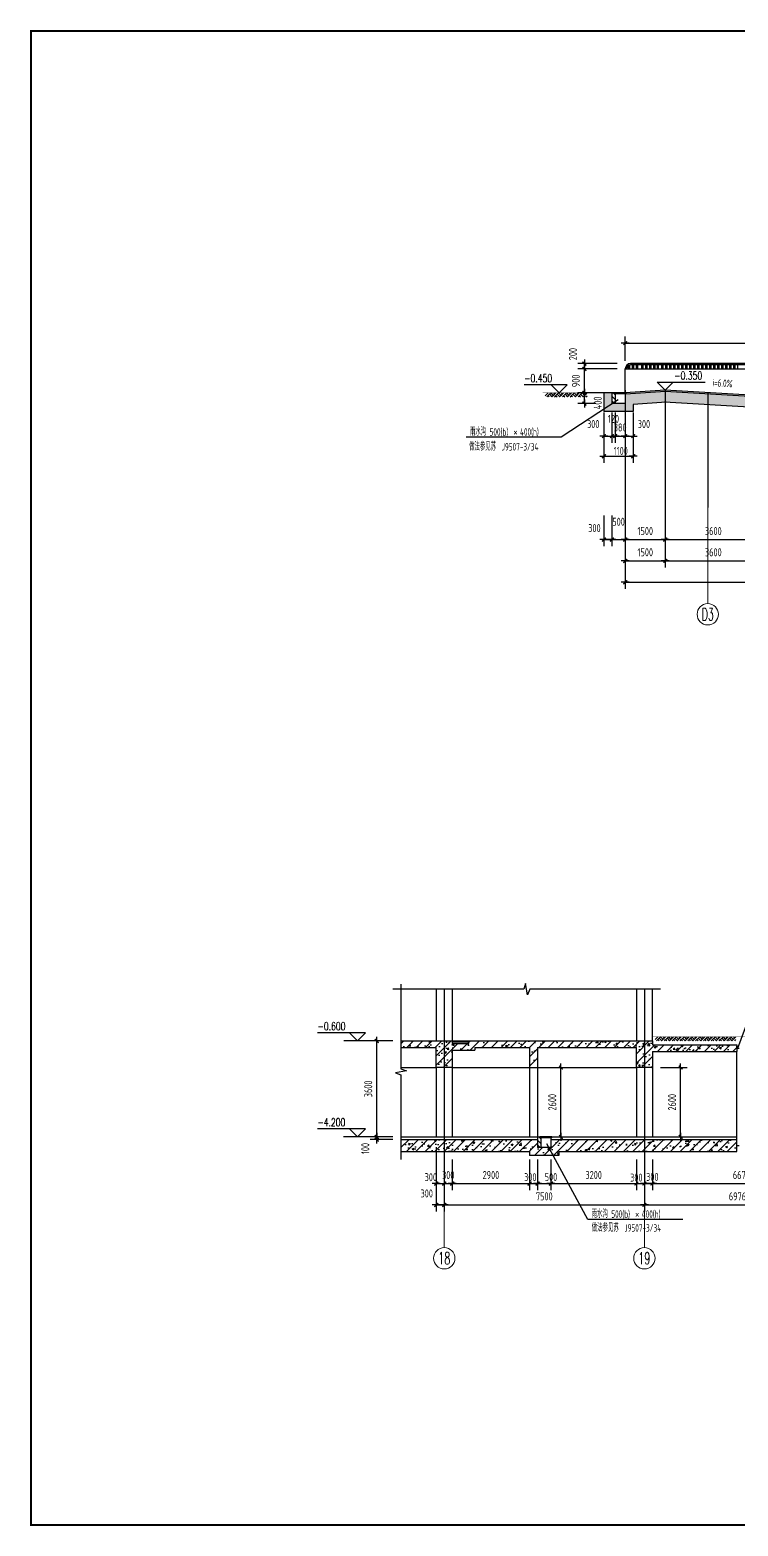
# Model space of a CAD drawing. Extents: x 1596194 to 1987057, y -212608 to 63160.
# Drawn here: x 1907477 to 1934013, y -163920 to -107840 of the extents above; entities that cross this region are included whole.
import ezdxf
from ezdxf.enums import TextEntityAlignment as Align

# ---------------------------------------------------------------- set-up
doc = ezdxf.new("R2010")
doc.units = 0
doc.header["$LTSCALE"] = 100
doc.header["$MEASUREMENT"] = 0
doc.linetypes.add('CONTINOUS', pattern=[0])
doc.layers.get('0').update_dxf_attribs({"linetype": 'CONTINUOUS'})
doc.layers.get('DEFPOINTS').update_dxf_attribs({"linetype": 'CONTINUOUS'})
doc.layers.add('AXIS', color=3, linetype='CONTINUOUS', lineweight=9)
for name, color, linetype in [('AXIS_TEXT', 7, 'CONTINUOUS'), ('COLUMN', 1, 'CONTINUOUS'), ('DOTE', 251, 'CONTINUOUS'), ('HA', 150, 'CONTINUOUS'), ('PUB_DIM', 3, 'CONTINUOUS'), ('PUB_TEXT', 30, 'CONTINUOUS'), ('WALL', 2, 'CONTINUOUS'), ('WINDOW', 4, 'CONTINUOUS'), ('WINDOWS', 4, 'CONTINUOUS'), ('图层1', 9, 'CONTINUOUS')]:
    doc.layers.add(name, color=color, linetype=linetype)
doc.styles.add('_TCH_AXIS', font='COMPLEX.shx', dxfattribs={"width": 0.55})
doc.styles.add('_TCH_DIM', font='SIMPLEX', dxfattribs={"bigfont": 'GBCBIG'})
doc.styles.add('COMPLEX', font='COMPLEX.shx')
doc.styles.add('DIM_FONT', font='SYSZ.shx', dxfattribs={"width": 0.7, "bigfont": 'SYFS.shx'})
doc.dimstyles.new('DIMN', dxfattribs={"dimtxt": 300, "dimasz": 1, "dimexe": 250, "dimexo": 300, "dimgap": 150, "dimtad": 1, "dimdec": 0, "dimzin": 0, "dimdsep": 46, "dimtxsty": 'DIM_FONT', "dimblk": 'ARCHTICK', "dimcen": 0.09, "dimclrt": 7, "dimazin": 2, "dimtfac": 1, "dimtdec": 0, "dimtix": 1, "dimtmove": 2, "dimatfit": 3, "dimldrblk": 'DOT', "dimfxl": 0, "dimtolj": 1, "dimtzin": 0, "dimarcsym": 0})
pattern_1 = [(45, (0, 0), (-176.776695, 176.776695), []), (50, (0, 0), (717.26018, -62.75213), [75, -825]), (355, (0, 0), (-138.75133, 752.19213), [60, -660]), (100.4514, (59.8, -5.2), (578.50938, 689.43954), [63.7402, -701.1421]), (46.1842, (0, 200), (1067.24105, -165.519), [112.5, -1237.5]), (96.6356, (88.9, 186.2), (934.6627, 974.11787), [95.6103, -1051.713]), (351.1842, (0, 200), (934.66195, 974.1186), [90, -990]), (21, (100, 150), (596.90705, -402.61889), [75, -825]), (326, (100, 150), (243.31533, 725.15005), [60, -660]), (71.4514, (149.74, 116.45), (840.22263, 322.5305), [63.7402, -701.1421]), (37.5, (0, 0), (12.159855, 332.893854), [0, -652, 0, -670, 0, -662.5]), (7.5, (0, 0), (263.06954, 394.41171), [0, -382, 0, -637, 0, -252.5]), (327.5, (-223, 0), (533.822436, -22.55487), [0, -250, 0, -780, 0, -1035]), (317.5, (-323, 0), (583.18617, 100.10498), [0, -325, 0, -518, 0, -735])]

# ---------------------------------------------------------------- blocks, each defined once
blk = doc.blocks.new('_archtick')
blk.add_line((-150, 0), (150, 0))
at = {"const_width": 50}
blk.add_lwpolyline([(-70, -70), (70, 70)], dxfattribs=at)
blk = doc.blocks.new('*D765')
at = {"layer": 'DEFPOINTS', "color": 0}
for p in [(1931286, -125195), (1934886, -125195), (1934886, -127742)]:
    blk.add_point(p, dxfattribs=at)
at = {"layer": 'PUB_DIM', "color": 0, "lineweight": -2}
for p, q in [((1931286, -125495), (1931286, -127992)), ((1934886, -125495), (1934886, -127992)), ((1931286, -127742), (1934886, -127742))]:
    blk.add_line(p, q, dxfattribs=at)
at = {"layer": 'PUB_DIM', "color": 0, "lineweight": -2, "rotation": 180}
blk.add_blockref('_archtick', (1931286, -127742), dxfattribs=at)
at = {"layer": 'PUB_DIM', "color": 0, "lineweight": -2}
blk.add_blockref('_archtick', (1934886, -127742), dxfattribs=at)
at = {"layer": 'PUB_DIM', "color": 7, "insert": (1933086, -127420), "char_height": 300, "attachment_point": 5, "style": 'DIM_FONT'}
blk.add_mtext('\\A1;3600', dxfattribs=at)
blk = doc.blocks.new('_Dot')
at = {"color": 0, "linetype": 'ByBlock', "lineweight": -2}
blk.add_line((-0.5, 0), (-1, 0), dxfattribs=at)
at = {"color": 0, "linetype": 'ByBlock', "const_width": 0.5}
blk.add_lwpolyline([(-0.25, 0, 1), (0.25, 0, 1)], format="xyb", close=True, dxfattribs=at)
blk = doc.blocks.new('*D766')
at = {"layer": 'DEFPOINTS', "color": 0}
for p in [(1929786, -125195), (1931286, -125195), (1931286, -127742)]:
    blk.add_point(p, dxfattribs=at)
at = {"layer": 'PUB_DIM', "color": 0, "lineweight": -2}
for p, q in [((1929786, -125495), (1929786, -127992)), ((1931286, -125495), (1931286, -127992)), ((1929786, -127742), (1931286, -127742))]:
    blk.add_line(p, q, dxfattribs=at)
at = {"layer": 'PUB_DIM', "color": 0, "lineweight": -2, "rotation": 180}
blk.add_blockref('_archtick', (1929786, -127742), dxfattribs=at)
at = {"layer": 'PUB_DIM', "color": 0, "lineweight": -2}
blk.add_blockref('_archtick', (1931286, -127742), dxfattribs=at)
at = {"layer": 'PUB_DIM', "color": 7, "insert": (1930536, -127420), "char_height": 300, "attachment_point": 5, "style": 'DIM_FONT'}
blk.add_mtext('\\A1;1500', dxfattribs=at)
blk = doc.blocks.new('*D773')
at = {"layer": 'DEFPOINTS', "color": 0}
for p in [(1931286, -125745), (1934886, -125745), (1934886, -126945)]:
    blk.add_point(p, dxfattribs=at)
at = {"layer": 'PUB_DIM', "color": 0, "lineweight": -2}
for p, q in [((1931286, -126045), (1931286, -127195)), ((1934886, -126045), (1934886, -127195)), ((1931286, -126945), (1934886, -126945))]:
    blk.add_line(p, q, dxfattribs=at)
at = {"layer": 'PUB_DIM', "color": 0, "lineweight": -2, "rotation": 180}
blk.add_blockref('_archtick', (1931286, -126945), dxfattribs=at)
at = {"layer": 'PUB_DIM', "color": 0, "lineweight": -2}
blk.add_blockref('_archtick', (1934886, -126945), dxfattribs=at)
at = {"layer": 'PUB_DIM', "color": 7, "insert": (1933086, -126624), "char_height": 300, "attachment_point": 5, "style": 'DIM_FONT'}
blk.add_mtext('\\A1;3600', dxfattribs=at)
blk = doc.blocks.new('*D774')
at = {"layer": 'DEFPOINTS', "color": 0}
for p in [(1929786, -125745), (1931286, -125745), (1931286, -126945)]:
    blk.add_point(p, dxfattribs=at)
at = {"layer": 'PUB_DIM', "color": 0, "lineweight": -2}
for p, q in [((1929786, -126045), (1929786, -127195)), ((1931286, -126045), (1931286, -127195)), ((1929786, -126945), (1931286, -126945))]:
    blk.add_line(p, q, dxfattribs=at)
at = {"layer": 'PUB_DIM', "color": 0, "lineweight": -2, "rotation": 180}
blk.add_blockref('_archtick', (1929786, -126945), dxfattribs=at)
at = {"layer": 'PUB_DIM', "color": 0, "lineweight": -2}
blk.add_blockref('_archtick', (1931286, -126945), dxfattribs=at)
at = {"layer": 'PUB_DIM', "color": 7, "insert": (1930536, -126624), "char_height": 300, "attachment_point": 5, "style": 'DIM_FONT'}
blk.add_mtext('\\A1;1500', dxfattribs=at)
blk = doc.blocks.new('*D1122')
at = {"layer": 'DEFPOINTS', "color": 0}
for p in [(1926502, -146733), (1927373, -146733), (1926502, -149333)]:
    blk.add_point(p, dxfattribs=at)
at = {"layer": 'PUB_DIM', "color": 0, "lineweight": -2}
for p, q in [((1926802, -146733), (1927623, -146733)), ((1927373, -149333), (1927373, -146733)), ((1926802, -149333), (1927623, -149333))]:
    blk.add_line(p, q, dxfattribs=at)
for p, rotation in [((1927373, -146733), 90), ((1927373, -149333), 270)]:
    blk.add_blockref('_archtick', p, dxfattribs=dict(at, rotation=rotation))
at = {"layer": 'PUB_DIM', "color": 7, "insert": (1927051, -148033), "char_height": 300, "attachment_point": 5, "rotation": 90, "style": 'DIM_FONT'}
blk.add_mtext('\\A1;2600', dxfattribs=at)
blk = doc.blocks.new('$LinePat$00000009')
for p, q in [((0, -210), (210, 0)), ((120, -300), (420, 0)), ((420, 0), (608, -188)), ((495, -300), (795, 0)), ((615, 0), (705, -90)), ((210, -210), (300, -300)), ((315, -105), (502, -293)), ((705, -300), (795, -210))]:
    blk.add_line(p, q)
blk = doc.blocks.new('*D1132')
at = {"layer": 'DEFPOINTS', "color": 0}
for p in [(1920475, -145733), (1921381, -145733), (1921381, -149333)]:
    blk.add_point(p, dxfattribs=at)
at = {"layer": 'PUB_DIM', "color": 0, "lineweight": -2}
for p, q in [((1921081, -145733), (1920225, -145733)), ((1920475, -149333), (1920475, -145733)), ((1921081, -149333), (1920225, -149333))]:
    blk.add_line(p, q, dxfattribs=at)
for p, rotation in [((1920475, -145733), 90), ((1920475, -149333), 270)]:
    blk.add_blockref('_archtick', p, dxfattribs=dict(at, rotation=rotation))
at = {"layer": 'PUB_DIM', "color": 7, "insert": (1920154, -147533), "char_height": 300, "attachment_point": 5, "rotation": 90, "style": 'DIM_FONT'}
blk.add_mtext('\\A1;3600', dxfattribs=at)
blk = doc.blocks.new('*D1133')
at = {"layer": 'DEFPOINTS', "color": 0}
for p in [(1920475, -149333), (1921381, -149333), (1921381, -149433)]:
    blk.add_point(p, dxfattribs=at)
at = {"layer": 'PUB_DIM', "color": 0, "lineweight": -2}
for p, q in [((1921081, -149333), (1920225, -149333)), ((1921081, -149433), (1920225, -149433)), ((1920475, -149333), (1920475, -149332)), ((1920475, -149433), (1920475, -149333)), ((1920475, -149433), (1920475, -149434))]:
    blk.add_line(p, q, dxfattribs=at)
for p, rotation in [((1920475, -149333), 270), ((1920475, -149433), 90)]:
    blk.add_blockref('_archtick', p, dxfattribs=dict(at, rotation=rotation))
at = {"layer": 'PUB_DIM', "color": 7, "insert": (1920045, -149768), "char_height": 300, "attachment_point": 5, "rotation": 90, "style": 'DIM_FONT'}
blk.add_mtext('\\A1;100', dxfattribs=at)
blk = doc.blocks.new('*D1134')
at = {"layer": 'DEFPOINTS', "color": 0}
for p in [(1930802, -146733), (1931861, -146733), (1930802, -149333)]:
    blk.add_point(p, dxfattribs=at)
at = {"layer": 'PUB_DIM', "color": 0, "lineweight": -2}
for p, q in [((1931102, -146733), (1932111, -146733)), ((1931861, -149333), (1931861, -146733)), ((1931102, -149333), (1932111, -149333))]:
    blk.add_line(p, q, dxfattribs=at)
for p, rotation in [((1931861, -146733), 90), ((1931861, -149333), 270)]:
    blk.add_blockref('_archtick', p, dxfattribs=dict(at, rotation=rotation))
at = {"layer": 'PUB_DIM', "color": 7, "insert": (1931540, -148033), "char_height": 300, "attachment_point": 5, "rotation": 90, "style": 'DIM_FONT'}
blk.add_mtext('\\A1;2600', dxfattribs=at)
blk = doc.blocks.new('*D1137')
at = {"layer": 'DEFPOINTS', "color": 0}
for p in [(1923002, -149418), (1930502, -149418), (1930502, -151883)]:
    blk.add_point(p, dxfattribs=at)
at = {"layer": 'PUB_DIM', "color": 0, "lineweight": -2}
for p, q in [((1923002, -149718), (1923002, -152133)), ((1930502, -149718), (1930502, -152133)), ((1923002, -151883), (1930502, -151883))]:
    blk.add_line(p, q, dxfattribs=at)
at = {"layer": 'PUB_DIM', "color": 0, "lineweight": -2, "rotation": 180}
blk.add_blockref('_archtick', (1923002, -151883), dxfattribs=at)
at = {"layer": 'PUB_DIM', "color": 0, "lineweight": -2}
blk.add_blockref('_archtick', (1930502, -151883), dxfattribs=at)
at = {"layer": 'PUB_DIM', "color": 7, "insert": (1926752, -151562), "char_height": 300, "attachment_point": 5, "style": 'DIM_FONT'}
blk.add_mtext('\\A1;7500', dxfattribs=at)
blk = doc.blocks.new('*D1138')
at = {"layer": 'DEFPOINTS', "color": 0}
for p in [(1930502, -149418), (1937478, -149418), (1937478, -151883)]:
    blk.add_point(p, dxfattribs=at)
at = {"layer": 'PUB_DIM', "color": 0, "lineweight": -2}
for p, q in [((1930502, -149718), (1930502, -152133)), ((1937478, -149718), (1937478, -152133)), ((1930502, -151883), (1937478, -151883))]:
    blk.add_line(p, q, dxfattribs=at)
at = {"layer": 'PUB_DIM', "color": 0, "lineweight": -2, "rotation": 180}
blk.add_blockref('_archtick', (1930502, -151883), dxfattribs=at)
at = {"layer": 'PUB_DIM', "color": 0, "lineweight": -2}
blk.add_blockref('_archtick', (1937478, -151883), dxfattribs=at)
at = {"layer": 'PUB_DIM', "color": 7, "insert": (1933990, -151562), "char_height": 300, "attachment_point": 5, "style": 'DIM_FONT'}
blk.add_mtext('\\A1;6976', dxfattribs=at)
blk = doc.blocks.new('*D1144')
at = {"layer": 'DEFPOINTS', "color": 0}
for p in [(1922702, -149883), (1923002, -149883), (1923002, -151083)]:
    blk.add_point(p, dxfattribs=at)
at = {"layer": 'PUB_DIM', "color": 0, "lineweight": -2}
for p, q in [((1922702, -150183), (1922702, -151333)), ((1923002, -150183), (1923002, -151333)), ((1922702, -151083), (1923002, -151083))]:
    blk.add_line(p, q, dxfattribs=at)
at = {"layer": 'PUB_DIM', "color": 0, "lineweight": -2, "rotation": 180}
blk.add_blockref('_archtick', (1922702, -151083), dxfattribs=at)
at = {"layer": 'PUB_DIM', "color": 0, "lineweight": -2}
blk.add_blockref('_archtick', (1923002, -151083), dxfattribs=at)
at = {"layer": 'PUB_DIM', "color": 7, "insert": (1922499, -150843), "char_height": 300, "attachment_point": 5, "style": 'DIM_FONT'}
blk.add_mtext('\\A1;300', dxfattribs=at)
blk = doc.blocks.new('*D1145')
at = {"layer": 'DEFPOINTS', "color": 0}
for p in [(1923002, -149883), (1923302, -149883), (1923302, -151083)]:
    blk.add_point(p, dxfattribs=at)
at = {"layer": 'PUB_DIM', "color": 0, "lineweight": -2}
for p, q in [((1923002, -150183), (1923002, -151333)), ((1923302, -150183), (1923302, -151333)), ((1923002, -151083), (1923001, -151083)), ((1923002, -151083), (1923302, -151083)), ((1923302, -151083), (1923303, -151083))]:
    blk.add_line(p, q, dxfattribs=at)
blk.add_blockref('_archtick', (1923002, -151083), dxfattribs=at)
at = {"layer": 'PUB_DIM', "color": 0, "lineweight": -2, "rotation": 180}
blk.add_blockref('_archtick', (1923302, -151083), dxfattribs=at)
at = {"layer": 'PUB_DIM', "color": 7, "insert": (1923152, -150762), "char_height": 300, "attachment_point": 5, "style": 'DIM_FONT'}
blk.add_mtext('\\A1;300', dxfattribs=at)
blk = doc.blocks.new('*D1146')
at = {"layer": 'DEFPOINTS', "color": 0}
for p in [(1923302, -149883), (1926202, -149883), (1926202, -151083)]:
    blk.add_point(p, dxfattribs=at)
at = {"layer": 'PUB_DIM', "color": 0, "lineweight": -2}
for p, q in [((1923302, -150183), (1923302, -151333)), ((1926202, -150183), (1926202, -151333)), ((1923302, -151083), (1926202, -151083))]:
    blk.add_line(p, q, dxfattribs=at)
at = {"layer": 'PUB_DIM', "color": 0, "lineweight": -2, "rotation": 180}
blk.add_blockref('_archtick', (1923302, -151083), dxfattribs=at)
at = {"layer": 'PUB_DIM', "color": 0, "lineweight": -2}
blk.add_blockref('_archtick', (1926202, -151083), dxfattribs=at)
at = {"layer": 'PUB_DIM', "color": 7, "insert": (1924752, -150762), "char_height": 300, "attachment_point": 5, "style": 'DIM_FONT'}
blk.add_mtext('\\A1;2900', dxfattribs=at)
blk = doc.blocks.new('*D1147')
at = {"layer": 'DEFPOINTS', "color": 0}
for p in [(1926202, -149883), (1926502, -149883), (1926502, -151083)]:
    blk.add_point(p, dxfattribs=at)
at = {"layer": 'PUB_DIM', "color": 0, "lineweight": -2}
for p, q in [((1926202, -150183), (1926202, -151333)), ((1926502, -150183), (1926502, -151333)), ((1926202, -151083), (1926201, -151083)), ((1926202, -151083), (1926502, -151083)), ((1926502, -151083), (1926503, -151083))]:
    blk.add_line(p, q, dxfattribs=at)
blk.add_blockref('_archtick', (1926202, -151083), dxfattribs=at)
at = {"layer": 'PUB_DIM', "color": 0, "lineweight": -2, "rotation": 180}
blk.add_blockref('_archtick', (1926502, -151083), dxfattribs=at)
at = {"layer": 'PUB_DIM', "color": 7, "insert": (1926228, -150843), "char_height": 300, "attachment_point": 5, "style": 'DIM_FONT'}
blk.add_mtext('\\A1;300', dxfattribs=at)
blk = doc.blocks.new('*D1148')
at = {"layer": 'DEFPOINTS', "color": 0}
for p in [(1926502, -149883), (1927002, -149883), (1927002, -151083)]:
    blk.add_point(p, dxfattribs=at)
at = {"layer": 'PUB_DIM', "color": 0, "lineweight": -2}
for p, q in [((1926502, -150183), (1926502, -151333)), ((1927002, -150183), (1927002, -151333)), ((1926502, -151083), (1927002, -151083))]:
    blk.add_line(p, q, dxfattribs=at)
at = {"layer": 'PUB_DIM', "color": 0, "lineweight": -2, "rotation": 180}
blk.add_blockref('_archtick', (1926502, -151083), dxfattribs=at)
at = {"layer": 'PUB_DIM', "color": 0, "lineweight": -2}
blk.add_blockref('_archtick', (1927002, -151083), dxfattribs=at)
at = {"layer": 'PUB_DIM', "color": 7, "insert": (1927002, -150838), "char_height": 300, "attachment_point": 5, "style": 'DIM_FONT'}
blk.add_mtext('\\A1;500', dxfattribs=at)
blk = doc.blocks.new('*D1149')
at = {"layer": 'DEFPOINTS', "color": 0}
for p in [(1927002, -149883), (1930202, -149883), (1930202, -151083)]:
    blk.add_point(p, dxfattribs=at)
at = {"layer": 'PUB_DIM', "color": 0, "lineweight": -2}
for p, q in [((1927002, -150183), (1927002, -151333)), ((1930202, -150183), (1930202, -151333)), ((1927002, -151083), (1930202, -151083))]:
    blk.add_line(p, q, dxfattribs=at)
at = {"layer": 'PUB_DIM', "color": 0, "lineweight": -2, "rotation": 180}
blk.add_blockref('_archtick', (1927002, -151083), dxfattribs=at)
at = {"layer": 'PUB_DIM', "color": 0, "lineweight": -2}
blk.add_blockref('_archtick', (1930202, -151083), dxfattribs=at)
at = {"layer": 'PUB_DIM', "color": 7, "insert": (1928602, -150762), "char_height": 300, "attachment_point": 5, "style": 'DIM_FONT'}
blk.add_mtext('\\A1;3200', dxfattribs=at)
blk = doc.blocks.new('*D1150')
at = {"layer": 'DEFPOINTS', "color": 0}
for p in [(1930202, -149883), (1930502, -149883), (1930502, -151083)]:
    blk.add_point(p, dxfattribs=at)
at = {"layer": 'PUB_DIM', "color": 0, "lineweight": -2}
for p, q in [((1930202, -150183), (1930202, -151333)), ((1930502, -150183), (1930502, -151333)), ((1930202, -151083), (1930201, -151083)), ((1930202, -151083), (1930502, -151083)), ((1930502, -151083), (1930503, -151083))]:
    blk.add_line(p, q, dxfattribs=at)
blk.add_blockref('_archtick', (1930202, -151083), dxfattribs=at)
at = {"layer": 'PUB_DIM', "color": 0, "lineweight": -2, "rotation": 180}
blk.add_blockref('_archtick', (1930502, -151083), dxfattribs=at)
at = {"layer": 'PUB_DIM', "color": 7, "insert": (1930202, -150858), "char_height": 300, "attachment_point": 5, "style": 'DIM_FONT'}
blk.add_mtext('\\A1;300', dxfattribs=at)
blk = doc.blocks.new('*D1151')
at = {"layer": 'DEFPOINTS', "color": 0}
for p in [(1930502, -149883), (1930802, -149883), (1930802, -151083)]:
    blk.add_point(p, dxfattribs=at)
at = {"layer": 'PUB_DIM', "color": 0, "lineweight": -2}
for p, q in [((1930502, -150183), (1930502, -151333)), ((1930802, -150183), (1930802, -151333)), ((1930502, -151083), (1930802, -151083))]:
    blk.add_line(p, q, dxfattribs=at)
at = {"layer": 'PUB_DIM', "color": 0, "lineweight": -2, "rotation": 180}
blk.add_blockref('_archtick', (1930502, -151083), dxfattribs=at)
at = {"layer": 'PUB_DIM', "color": 0, "lineweight": -2}
blk.add_blockref('_archtick', (1930802, -151083), dxfattribs=at)
at = {"layer": 'PUB_DIM', "color": 7, "insert": (1930802, -150831), "char_height": 300, "attachment_point": 5, "style": 'DIM_FONT'}
blk.add_mtext('\\A1;300', dxfattribs=at)
blk = doc.blocks.new('*D1152')
at = {"layer": 'DEFPOINTS', "color": 0}
for p in [(1930802, -149883), (1937478, -149883), (1937478, -151083)]:
    blk.add_point(p, dxfattribs=at)
at = {"layer": 'PUB_DIM', "color": 0, "lineweight": -2}
for p, q in [((1930802, -150183), (1930802, -151333)), ((1937478, -150183), (1937478, -151333)), ((1930802, -151083), (1937478, -151083))]:
    blk.add_line(p, q, dxfattribs=at)
at = {"layer": 'PUB_DIM', "color": 0, "lineweight": -2, "rotation": 180}
blk.add_blockref('_archtick', (1930802, -151083), dxfattribs=at)
at = {"layer": 'PUB_DIM', "color": 0, "lineweight": -2}
blk.add_blockref('_archtick', (1937478, -151083), dxfattribs=at)
at = {"layer": 'PUB_DIM', "color": 7, "insert": (1934140, -150762), "char_height": 300, "attachment_point": 5, "style": 'DIM_FONT'}
blk.add_mtext('\\A1;6676', dxfattribs=at)
blk = doc.blocks.new('_AXISO')
blk.add_circle((0, 0), 0.5)
at = {"layer": 'AXIS_TEXT', "style": 'COMPLEX', "width": 1.041667}
blk.add_attdef('A', text='', height=0.56, dxfattribs=at).set_placement((-0.25, -0.28), (0.25, -0.28), align=Align.FIT)
blk = doc.blocks.new('*D1165')
at = {"layer": 'DEFPOINTS', "color": 0}
for p in [(1928255, -120545), (1929786, -120545), (1929786, -121445)]:
    blk.add_point(p, dxfattribs=at)
at = {"layer": 'PUB_DIM', "color": 0, "lineweight": -2}
for p, q in [((1929486, -120545), (1928005, -120545)), ((1928255, -121445), (1928255, -120545)), ((1929486, -121445), (1928005, -121445))]:
    blk.add_line(p, q, dxfattribs=at)
for p, rotation in [((1928255, -120545), 90), ((1928255, -121445), 270)]:
    blk.add_blockref('_archtick', p, dxfattribs=dict(at, rotation=rotation))
at = {"layer": 'PUB_DIM', "color": 7, "insert": (1927933, -120995), "char_height": 300, "attachment_point": 5, "rotation": 90, "style": 'DIM_FONT'}
blk.add_mtext('\\A1;900', dxfattribs=at)
blk = doc.blocks.new('*D1166')
at = {"layer": 'DEFPOINTS', "color": 0}
for p in [(1928255, -120345), (1929786, -120345), (1929786, -120545)]:
    blk.add_point(p, dxfattribs=at)
at = {"layer": 'PUB_DIM', "color": 0, "lineweight": -2}
for p, q in [((1929486, -120345), (1928005, -120345)), ((1929486, -120545), (1928005, -120545)), ((1928255, -120345), (1928255, -120344)), ((1928255, -120545), (1928255, -120345)), ((1928255, -120545), (1928255, -120546))]:
    blk.add_line(p, q, dxfattribs=at)
for p, rotation in [((1928255, -120345), 270), ((1928255, -120545), 90)]:
    blk.add_blockref('_archtick', p, dxfattribs=dict(at, rotation=rotation))
at = {"layer": 'PUB_DIM', "color": 7, "insert": (1927825, -119990), "char_height": 300, "attachment_point": 5, "rotation": 90, "style": 'DIM_FONT'}
blk.add_mtext('\\A1;200', dxfattribs=at)
blk = doc.blocks.new('*D1169')
at = {"layer": 'DEFPOINTS', "color": 0}
for p in [(1959669, -119579), (1929786, -120545), (1959669, -120545)]:
    blk.add_point(p, dxfattribs=at)
at = {"layer": 'PUB_DIM', "color": 0, "lineweight": -2}
for p, q in [((1929786, -120245), (1929786, -119329)), ((1959669, -120245), (1959669, -119329)), ((1929786, -119579), (1959669, -119579))]:
    blk.add_line(p, q, dxfattribs=at)
at = {"layer": 'PUB_DIM', "color": 0, "lineweight": -2, "rotation": 180}
blk.add_blockref('_archtick', (1929786, -119579), dxfattribs=at)
at = {"layer": 'PUB_DIM', "color": 0, "lineweight": -2}
blk.add_blockref('_archtick', (1959669, -119579), dxfattribs=at)
at = {"layer": 'PUB_DIM', "color": 7, "insert": (1944727, -119257), "char_height": 300, "attachment_point": 5, "style": 'DIM_FONT'}
blk.add_mtext('\\A1;29883', dxfattribs=at)
blk = doc.blocks.new('*D1170')
at = {"layer": 'DEFPOINTS', "color": 0}
for p in [(1929786, -125011), (1966969, -125011), (1966969, -128545)]:
    blk.add_point(p, dxfattribs=at)
at = {"layer": 'PUB_DIM', "color": 0, "lineweight": -2}
for p, q in [((1929786, -125311), (1929786, -128795)), ((1966969, -125311), (1966969, -128795)), ((1929786, -128545), (1966969, -128545))]:
    blk.add_line(p, q, dxfattribs=at)
at = {"layer": 'PUB_DIM', "color": 0, "lineweight": -2, "rotation": 180}
blk.add_blockref('_archtick', (1929786, -128545), dxfattribs=at)
at = {"layer": 'PUB_DIM', "color": 0, "lineweight": -2}
blk.add_blockref('_archtick', (1966969, -128545), dxfattribs=at)
at = {"layer": 'PUB_DIM', "color": 7, "insert": (1948377, -128224), "char_height": 300, "attachment_point": 5, "style": 'DIM_FONT'}
blk.add_mtext('\\A1;37183', dxfattribs=at)
blk = doc.blocks.new('*D1172')
at = {"layer": 'DEFPOINTS', "color": 0}
for p in [(1928986, -122145), (1930086, -122145), (1930086, -123819)]:
    blk.add_point(p, dxfattribs=at)
at = {"layer": 'PUB_DIM', "color": 0, "lineweight": -2}
for p, q in [((1928986, -122445), (1928986, -124069)), ((1930086, -122445), (1930086, -124069)), ((1928986, -123819), (1928985, -123819)), ((1928986, -123819), (1930086, -123819)), ((1930086, -123819), (1930087, -123819))]:
    blk.add_line(p, q, dxfattribs=at)
blk.add_blockref('_archtick', (1928986, -123819), dxfattribs=at)
at = {"layer": 'PUB_DIM', "color": 0, "lineweight": -2, "rotation": 180}
blk.add_blockref('_archtick', (1930086, -123819), dxfattribs=at)
at = {"layer": 'PUB_DIM', "color": 7, "insert": (1929617, -123619), "char_height": 300, "attachment_point": 5, "style": 'DIM_FONT'}
blk.add_mtext('\\A1;1100', dxfattribs=at)
blk = doc.blocks.new('*D1174')
at = {"layer": 'DEFPOINTS', "color": 0}
for p in [(1929406, -121876), (1929786, -121876), (1929786, -123063)]:
    blk.add_point(p, dxfattribs=at)
at = {"layer": 'PUB_DIM', "color": 0, "lineweight": -2}
for p, q in [((1929406, -122176), (1929406, -123313)), ((1929786, -122176), (1929786, -123313)), ((1929406, -123063), (1929405, -123063)), ((1929406, -123063), (1929786, -123063)), ((1929786, -123063), (1929787, -123063))]:
    blk.add_line(p, q, dxfattribs=at)
blk.add_blockref('_archtick', (1929406, -123063), dxfattribs=at)
at = {"layer": 'PUB_DIM', "color": 0, "lineweight": -2, "rotation": 180}
blk.add_blockref('_archtick', (1929786, -123063), dxfattribs=at)
at = {"layer": 'PUB_DIM', "color": 7, "insert": (1929596, -122742), "char_height": 300, "attachment_point": 5, "style": 'DIM_FONT'}
blk.add_mtext('\\A1;380', dxfattribs=at)
blk = doc.blocks.new('*D1175')
at = {"layer": 'DEFPOINTS', "color": 0}
for p in [(1929286, -121876), (1929406, -121876), (1929406, -123063)]:
    blk.add_point(p, dxfattribs=at)
at = {"layer": 'PUB_DIM', "color": 0, "lineweight": -2}
for p, q in [((1929286, -122176), (1929286, -123313)), ((1929406, -122176), (1929406, -123313)), ((1929286, -123063), (1929285, -123063)), ((1929286, -123063), (1929406, -123063)), ((1929406, -123063), (1929407, -123063))]:
    blk.add_line(p, q, dxfattribs=at)
blk.add_blockref('_archtick', (1929286, -123063), dxfattribs=at)
at = {"layer": 'PUB_DIM', "color": 0, "lineweight": -2, "rotation": 180}
blk.add_blockref('_archtick', (1929406, -123063), dxfattribs=at)
at = {"layer": 'PUB_DIM', "color": 7, "insert": (1929346, -122419), "char_height": 300, "attachment_point": 5, "style": 'DIM_FONT'}
blk.add_mtext('\\A1;120', dxfattribs=at)

msp = doc.modelspace()

# ---------------------------------------------------------------- hatches: boundary and pattern name
at = {"layer": 'HA'}
h = msp.add_hatch(dxfattribs=at)
h.set_pattern_fill('钢筋混凝土', color=256, scale=100, style=0)
h.set_pattern_definition(pattern_1)
h.paths.add_polyline_path([(1934881.103, -121611.018), (1931285.749, -121395.296), (1929785.582, -121495.308), (1929785.582, -121845.197), (1929285.582, -121845.197), (1929285.582, -121445.197), (1928985.582, -121445.197), (1928985.582, -122145.197), (1930085.582, -122145.197), (1930085.582, -121876.195), (1931287.079, -121796.096), (1934845.263, -122009.587), (1959368.582, -124952.419), (1959368.582, -124549.55)])
h = msp.add_hatch(dxfattribs=at)
h.set_pattern_fill('普通砖', color=256, scale=100, style=0)
h.set_pattern_definition([(135, (2367443.62, -149783.17), (88.388348, 88.388348), [])])
h.paths.add_polyline_path([(1929285.582, -121445.197), (1929370.582, -121445.197), (1929370.582, -121480.197), (1929405.582, -121480.197), (1929405.582, -121845.197), (1929285.582, -121845.197)])
h = msp.add_hatch(dxfattribs=at)
h.set_pattern_fill('钢筋混凝土', color=256, scale=100, style=0)
h.set_pattern_definition(pattern_1)
h.paths.add_polyline_path([(1933971.962, -145883.162), (1930801.962, -145883.162), (1930801.962, -145733.162), (1923901.962, -145733.162), (1923901.962, -145833.162), (1923301.962, -145833.162), (1923301.962, -145733.162), (1921380.784, -145733.162), (1921380.784, -145983.162), (1922701.962, -145983.162), (1922701.962, -146733.162), (1923301.962, -146733.162), (1923301.962, -146083.162), (1924151.962, -146083.162), (1924151.962, -145983.162), (1926201.962, -145983.162), (1926201.962, -146733.162), (1926501.962, -146733.162), (1926501.962, -145983.162), (1930201.962, -145983.162), (1930201.962, -146733.162), (1930801.962, -146733.162), (1930801.962, -146133.162), (1933971.962, -146133.162)])
h = msp.add_hatch(dxfattribs=at)
h.set_pattern_fill('钢筋混凝土', color=256, scale=100, style=0)
h.set_pattern_definition(pattern_1)
h.paths.add_polyline_path([(1933971.962, -149433.162), (1931101.962, -149433.162), (1927001.962, -149433.162), (1927001.962, -149733.162), (1926501.962, -149733.162), (1926501.962, -149433.162), (1921380.784, -149433.162), (1921380.784, -149883.162), (1926201.962, -149883.162), (1926201.962, -150033.162), (1927301.962, -150033.162), (1927301.962, -149883.162), (1931101.962, -149883.162), (1933971.962, -149883.162)])
h = msp.add_hatch(dxfattribs=at)
h.set_pattern_fill('普通砖', color=256, scale=100, style=0)
h.set_pattern_definition([(135, (2364660, -177671.14), (88.388348, 88.388348), [])])
h.paths.add_polyline_path([(1926501.962, -149333.162), (1926586.962, -149333.162), (1926586.962, -149368.162), (1926621.962, -149368.162), (1926621.962, -149733.162), (1926501.962, -149733.162)])

# ---------------------------------------------------------------- linework, layer by layer
at = {"color": 50, "linetype": 'Continuous', "const_width": 80}
msp.add_lwpolyline([(1987017.155, -163880.481), (1907517.155, -163880.481), (1907517.155, -107880.481), (1987017.155, -107880.481)], close=True, dxfattribs=at)
at = {"layer": 'AXIS'}
for p, q in [((1932878.582, -125345.197), (1932878.582, -129345.197)), ((1923001.962, -149483.162), (1923001.962, -153483.162)), ((1930501.962, -149483.162), (1930501.962, -153483.162))]:
    msp.add_line(p, q, dxfattribs=at)
at = {"layer": 'COLUMN'}
for p, q in [((1922701.962, -143797.927), (1922701.962, -145733.162)), ((1923301.962, -143797.927), (1923301.962, -145733.162)), ((1930201.962, -143797.927), (1930201.962, -145733.162)), ((1930801.962, -145733.162), (1930801.962, -143797.927)), ((1922701.962, -146733.162), (1922701.962, -149333.162)), ((1923301.962, -146733.162), (1923301.962, -149333.162)), ((1930201.962, -146733.162), (1930201.962, -149333.162)), ((1930801.962, -146733.162), (1930801.962, -149333.162))]:
    msp.add_line(p, q, dxfattribs=at)
at = {"layer": 'DOTE'}
for p, q in [((1929785.582, -121345.197), (1929785.582, -126945.197)), ((1931285.582, -121345.197), (1931285.582, -126945.197)), ((1932878.582, -121440.777), (1932878.582, -125745.197)), ((1923001.962, -143797.927), (1923001.962, -149883.162)), ((1930501.962, -143797.927), (1930501.962, -149883.162))]:
    msp.add_line(p, q, dxfattribs=at)
at = {"layer": 'HA'}
for points in [[(1931101.962, -143797.927), (1926203.873, -143797.927), (1926127.439, -144007.927), (1926053.381, -143587.927), (1925978.873, -143797.927), (1921080.784, -143797.927)], [(1921380.784, -143603.65), (1921380.784, -146780.906), (1921590.784, -146857.34), (1921170.784, -146931.397), (1921380.784, -147005.906), (1921380.784, -150183.162)]]:
    msp.add_lwpolyline(points, dxfattribs=at)
at = {"layer": 'PUB_DIM'}
for p, q in [((1931285.582, -121345.197), (1930985.582, -121045.197)), ((1930985.582, -121045.197), (1932785.582, -121045.197)), ((1931285.582, -121345.197), (1931585.582, -121045.197)), ((1927611.901, -121145.197), (1926001.869, -121145.197)), ((1927311.901, -121445.197), (1927011.901, -121145.197)), ((1927311.901, -121445.197), (1927611.901, -121145.197)), ((1920056.651, -145433.162), (1918256.651, -145433.162)), ((1920275.4, -145733.162), (1919237.901, -145733.162)), ((1919756.651, -145733.162), (1919456.651, -145433.162)), ((1919756.651, -145733.162), (1920056.651, -145433.162)), ((1920051.171, -149033.162), (1918251.171, -149033.162)), ((1919751.171, -149333.162), (1919451.171, -149033.162)), ((1919751.171, -149333.162), (1920051.171, -149033.162)), ((1920275.4, -149333.162), (1919226.941, -149333.162))]:
    msp.add_line(p, q, dxfattribs=at)
msp.add_lwpolyline([(1934385.048, -121417.348, 0, 0, 0), (1932918.407, -121329.349, 80, 0, 0), (1932618.945, -121311.381, 0, 0, 0)], format="xyseb", dxfattribs=at)
at = {"layer": 'PUB_DIM', "const_width": 50}
for points in [[(1933930.339, -146008.617), (1934065.526, -146008.617)], [(1933930.339, -149660.992), (1934065.526, -149660.992)]]:
    msp.add_lwpolyline(points, dxfattribs=at)
at = {"layer": 'PUB_TEXT'}
for p, q in [((1929521.558, -121705.617), (1927382.222, -123110.341)), ((1927382.222, -123110.341), (1923821.756, -123110.341)), ((1933997.84, -146008.162), (1935260.268, -142596.247)), ((1928383.017, -152427.378), (1926841.968, -149593.676)), ((1931943.484, -152427.378), (1928383.017, -152427.378))]:
    msp.add_line(p, q, dxfattribs=at)
at = {"layer": 'WALL'}
for p, q in [((1928985.582, -121445.197), (1928985.582, -122145.197)), ((1929285.582, -121445.197), (1928985.582, -121445.197)), ((1929285.582, -121445.197), (1929285.582, -121845.197)), ((1929285.582, -121445.197), (1929405.582, -121445.197)), ((1929370.582, -121445.197), (1929370.582, -121480.197)), ((1929405.582, -121480.197), (1929405.582, -121845.197)), ((1929785.582, -121495.308), (1929785.582, -121845.197)), ((1931288.908, -121395.086), (1929788.908, -121495.086)), ((1934882.588, -121611.107), (1931282.588, -121395.107)), ((1930085.582, -122145.197), (1928985.582, -122145.197)), ((1929785.582, -121845.197), (1929285.582, -121845.197)), ((1931315.516, -121794.2), (1930085.582, -121876.195)), ((1930085.582, -121876.195), (1930085.582, -122145.197)), ((1934858.631, -122010.389), (1931258.631, -121794.389)), ((1921380.784, -145733.162), (1923301.962, -145733.162)), ((1923301.962, -145733.162), (1923301.962, -145833.162)), ((1923901.962, -145733.162), (1930801.962, -145733.162)), ((1923901.962, -145733.162), (1923901.962, -145833.162)), ((1930801.962, -145733.162), (1930801.962, -145883.162)), ((1921380.784, -145983.162), (1922701.962, -145983.162)), ((1922701.962, -146733.162), (1922701.962, -145983.162)), ((1923301.962, -145833.162), (1923901.962, -145833.162)), ((1923301.962, -146083.162), (1923301.962, -146733.162)), ((1923301.962, -146083.162), (1924151.962, -146083.162)), ((1924151.962, -145983.162), (1924151.962, -146083.162)), ((1924151.962, -145983.162), (1926201.962, -145983.162)), ((1926201.962, -145983.162), (1926201.962, -146733.162)), ((1926501.962, -145983.162), (1930201.962, -145983.162)), ((1926501.962, -145983.162), (1926501.962, -146733.162)), ((1930201.962, -146733.162), (1930201.962, -145983.162)), ((1930801.962, -145883.162), (1933971.962, -145883.162)), ((1930801.962, -146133.162), (1933971.962, -146133.162)), ((1930801.962, -146133.162), (1930801.962, -146733.162)), ((1933971.962, -145883.162), (1933971.962, -146133.162)), ((1923301.962, -146733.162), (1922701.962, -146733.162)), ((1926201.962, -146733.162), (1926501.962, -146733.162)), ((1930801.962, -146733.162), (1930201.962, -146733.162)), ((1921380.784, -149433.162), (1926501.962, -149433.162)), ((1926501.962, -149333.162), (1926501.962, -149733.162)), ((1926501.962, -149333.162), (1926621.962, -149333.162)), ((1927001.962, -149733.162), (1926501.962, -149733.162)), ((1926586.962, -149333.162), (1926586.962, -149368.162)), ((1926621.962, -149368.162), (1926621.962, -149733.162)), ((1927001.962, -149383.273), (1927001.962, -149733.162)), ((1927001.962, -149433.162), (1931101.962, -149433.162)), ((1931101.962, -149433.162), (1933971.962, -149433.162)), ((1933971.962, -149883.162), (1933971.962, -149433.162)), ((1921380.784, -149883.162), (1926201.962, -149883.162)), ((1926201.962, -149883.162), (1926201.962, -150033.162)), ((1927301.962, -150033.162), (1926201.962, -150033.162)), ((1927301.962, -149883.162), (1931101.962, -149883.162)), ((1927301.962, -149883.162), (1927301.962, -150033.162)), ((1931101.962, -149883.162), (1933971.962, -149883.162))]:
    msp.add_line(p, q, dxfattribs=at)
at = {"layer": 'WINDOW'}
for p, q in [((1929785.582, -121445.197), (1929785.582, -120545.197)), ((1929785.582, -120545.197), (1959368.582, -120545.197)), ((1929785.582, -121445.197), (1929370.582, -121445.197)), ((1929820.582, -121480.197), (1929370.582, -121480.197)), ((1931285.582, -121345.197), (1929785.582, -121445.197)), ((1929785.582, -121495.308), (1929785.582, -121480.197)), ((1929820.582, -121480.197), (1929820.582, -121442.862)), ((1934885.582, -121561.197), (1931285.582, -121345.197)), ((1933971.962, -149433.162), (1933971.962, -146133.162)), ((1921380.784, -149333.162), (1931101.962, -149333.162)), ((1927036.962, -149333.162), (1926586.962, -149333.162)), ((1927036.962, -149368.162), (1926586.962, -149368.162)), ((1927001.962, -149383.273), (1927001.962, -149368.162)), ((1927036.962, -149368.162), (1927036.962, -149333.162)), ((1931101.962, -149333.162), (1933971.962, -149333.162))]:
    msp.add_line(p, q, dxfattribs=at)
at = {"layer": 'WINDOWS'}
for p, q in [((1923301.962, -145733.162), (1923901.962, -145733.162)), ((1923301.962, -145768.162), (1923901.962, -145768.162)), ((1921380.784, -146733.162), (1922701.962, -146733.162)), ((1923301.962, -146733.162), (1926201.962, -146733.162)), ((1926201.962, -146733.162), (1926201.962, -149333.162)), ((1926501.962, -146733.162), (1930201.962, -146733.162)), ((1926501.962, -146733.162), (1926501.962, -149333.162))]:
    msp.add_line(p, q, dxfattribs=at)
at = {"layer": '图层1', "linetype": 'CONTINOUS'}
for p, q in [((1929785.582, -120545.197), (1929785.582, -120545.197)), ((1929835.582, -120545.197), (1929835.582, -120545.197)), ((1929903.082, -120545.197), (1929903.082, -120419.922)), ((1929953.082, -120545.197), (1929953.082, -120398.76)), ((1959618.582, -120395.197), (1929985.529, -120395.197)), ((1959668.582, -120345.197), (1929985.583, -120345.197)), ((1930053.082, -120545.197), (1930053.082, -120395.197)), ((1930103.082, -120545.197), (1930103.082, -120395.197)), ((1930203.082, -120545.197), (1930203.082, -120395.197)), ((1930253.082, -120545.197), (1930253.082, -120395.197)), ((1930403.082, -120545.197), (1930403.082, -120395.197)), ((1930453.082, -120545.197), (1930453.082, -120395.197)), ((1930553.082, -120545.197), (1930553.082, -120395.197)), ((1930603.082, -120545.197), (1930603.082, -120395.197)), ((1930703.082, -120545.197), (1930703.082, -120395.197)), ((1930753.082, -120545.197), (1930753.082, -120395.197)), ((1930853.082, -120545.197), (1930853.082, -120395.197)), ((1930903.082, -120545.197), (1930903.082, -120395.197)), ((1930996.685, -120545.197), (1930996.685, -120395.197)), ((1931035.583, -120545.197), (1931035.583, -120395.197)), ((1931153.082, -120545.197), (1931153.082, -120395.197)), ((1931203.082, -120545.197), (1931203.082, -120395.197)), ((1931303.082, -120545.197), (1931303.082, -120395.197)), ((1931353.082, -120545.197), (1931353.082, -120395.197)), ((1931453.082, -120545.197), (1931453.082, -120395.197)), ((1931503.082, -120545.197), (1931503.082, -120395.197)), ((1931603.082, -120545.197), (1931603.082, -120395.197)), ((1931653.082, -120545.197), (1931653.082, -120395.197)), ((1931753.082, -120545.197), (1931753.082, -120395.197)), ((1931803.082, -120545.197), (1931803.082, -120395.197)), ((1931903.082, -120545.197), (1931903.082, -120395.197)), ((1931953.082, -120545.197), (1931953.082, -120395.197)), ((1932053.082, -120545.197), (1932053.082, -120395.197)), ((1932103.082, -120545.197), (1932103.082, -120395.197)), ((1932203.082, -120545.197), (1932203.082, -120395.197)), ((1932253.082, -120545.197), (1932253.082, -120395.197)), ((1932353.082, -120545.197), (1932353.082, -120395.197)), ((1932403.082, -120545.197), (1932403.082, -120395.197)), ((1932503.082, -120545.197), (1932503.082, -120395.197)), ((1932553.082, -120545.197), (1932553.082, -120395.197)), ((1932653.082, -120545.197), (1932653.082, -120395.197)), ((1932703.082, -120545.197), (1932703.082, -120395.197)), ((1932803.082, -120545.197), (1932803.082, -120395.197)), ((1932853.082, -120545.197), (1932853.082, -120395.197)), ((1932953.082, -120545.197), (1932953.082, -120395.197)), ((1933003.082, -120545.197), (1933003.082, -120395.197)), ((1933103.082, -120545.197), (1933103.082, -120395.197)), ((1933153.082, -120545.197), (1933153.082, -120395.197)), ((1933253.082, -120545.197), (1933253.082, -120395.197)), ((1933303.082, -120545.197), (1933303.082, -120395.197)), ((1933403.082, -120545.197), (1933403.082, -120395.197)), ((1933453.082, -120545.197), (1933453.082, -120395.197)), ((1933553.082, -120545.197), (1933553.082, -120395.197)), ((1933603.082, -120545.197), (1933603.082, -120395.197)), ((1933703.082, -120545.197), (1933703.082, -120395.197)), ((1933753.082, -120545.197), (1933753.082, -120395.197)), ((1933853.082, -120545.197), (1933853.082, -120395.197)), ((1933903.082, -120545.197), (1933903.082, -120395.197)), ((1934003.082, -120545.197), (1934003.082, -120395.197))]:
    msp.add_line(p, q, dxfattribs=at)
at = {"layer": '图层1', "const_width": 20}
for points in [[(1928985.582, -121445.197), (1926686.806, -121445.197)], [(1930801.962, -145583.162), (1937477.962, -145583.162)]]:
    msp.add_lwpolyline(points, dxfattribs=at)
at = {"layer": '图层1', "linetype": 'CONTINOUS'}
for radius in [200, 150]:
    msp.add_arc((1929985.582, -120545.197), radius, 90, 180, dxfattribs=at)

# ---------------------------------------------------------------- block references
at = {"layer": 'AXIS'}
ref = msp.add_blockref('_AXISO', (1932878.582, -129745.197), dxfattribs=dict(at, xscale=800, yscale=800, zscale=800))
ref.add_attrib('A', 'D3', dxfattribs={"layer": 'AXIS_TEXT', "height": 452.5483, "style": '_TCH_AXIS', "width": 0.583333}).set_placement((1932652.308, -129971.471), (1933104.857, -129971.471), align=Align.FIT)
ref = msp.add_blockref('_AXISO', (1923001.962, -153883.162), dxfattribs=dict(at, xscale=800, yscale=800, zscale=800))
ref.add_attrib('A', '18', dxfattribs={"layer": 'AXIS_TEXT', "height": 452.5483, "style": '_TCH_AXIS', "width": 0.724138}).set_placement((1922775.687, -154109.436), (1923228.236, -154109.436), align=Align.FIT)
ref = msp.add_blockref('_AXISO', (1930501.962, -153883.162), dxfattribs=dict(at, xscale=800, yscale=800, zscale=800))
ref.add_attrib('A', '19', dxfattribs={"layer": 'AXIS_TEXT', "height": 452.5483, "style": '_TCH_AXIS', "width": 0.724138}).set_placement((1930275.687, -154109.436), (1930728.236, -154109.436), align=Align.FIT)
at = {"layer": '图层1', "xscale": 0.5, "yscale": 0.5, "zscale": 0.5}
for p in [(1926786.295, -121445.197), (1927078.795, -121445.197), (1927371.295, -121445.197), (1927663.795, -121445.197), (1927956.295, -121445.197), (1930901.45, -145583.162), (1931193.95, -145583.162), (1931486.45, -145583.162), (1931778.95, -145583.162), (1932071.45, -145583.162), (1932363.95, -145583.162), (1932656.45, -145583.162), (1932948.95, -145583.162), (1933241.45, -145583.162), (1933533.95, -145583.162)]:
    msp.add_blockref('$LinePat$00000009', p, dxfattribs=at)

# ---------------------------------------------------------------- texts
at = {"layer": 'PUB_TEXT'}
for s, height, style, width, p in [('-0.450', 297.5, '_TCH_DIM', 0.705882, (1926001.869, -121045.197)), ('-0.350', 297.5, '_TCH_DIM', 0.705882, (1931625.582, -120945.197)), ('雨水沟', 289.3701, 'DIM_FONT', 0.7, (1923966.929, -123049.638)), ('500(b)', 280, 'DIM_FONT', 0.65625, (1924701.929, -123049.638)), ('400(h)', 280, 'DIM_FONT', 0.65625, (1925842.345, -123049.638)), ('做法参见苏', 289.3701, 'DIM_FONT', 0.7, (1923933.262, -123606.442)), ('J9507-3/34', 280, 'DIM_FONT', 0.65625, (1925158.262, -123606.442)), ('×', 289.37, 'DIM_FONT', 0.7, (1925597.345, -123049.638)), ('-0.600', 297.5, '_TCH_DIM', 0.705882, (1918256.651, -145333.162)), ('-4.200', 297.5, '_TCH_DIM', 0.705882, (1918251.171, -148933.162)), ('雨水沟', 289.3701, 'DIM_FONT', 0.7, (1928528.19, -152366.675)), ('500(b)', 280, 'DIM_FONT', 0.65625, (1929263.19, -152366.675)), ('×', 289.37, 'DIM_FONT', 0.7, (1930158.607, -152366.675)), ('400(h)', 280, 'DIM_FONT', 0.65625, (1930403.607, -152366.675)), ('做法参见苏', 289.3701, 'DIM_FONT', 0.7, (1928529.342, -152885.39)), ('J9507-3/34', 280, 'DIM_FONT', 0.65625, (1929754.342, -152885.39))]:
    msp.add_text(s, height=height, dxfattribs=dict(at, style=style, width=width)).set_placement(p)
at = {"layer": 'PUB_TEXT', "style": 'DIM_FONT', "width": 0.65625}
msp.add_text('i=6.0%', height=280, rotation=356.5663696, dxfattribs=at).set_placement((1933047.464, -121196.841))

# ---------------------------------------------------------------- dimensions: what is measured, and where the dimension line sits
at = {"layer": 'PUB_DIM'}
for p1, p2, distance, picture, middle in [((1929785.582, -120545.197), (1959668.582, -120545.197), 966.386, '*D1169', (1944727.082, -119257.382)), ((1929785.582, -121445.197), (1929785.582, -120545.197), 1531.06, '*D1165', (1927933.094, -120995.197)), ((1929405.582, -121876.183), (1929785.582, -121876.183), -1187.061, '*D1174', (1929595.582, -122741.815)), ((1929785.582, -125010.564), (1966968.582, -125010.564), -3534.633, '*D1170', (1948377.082, -128223.768)), ((1929785.582, -125195.197), (1931285.582, -125195.197), -2546.611, '*D766', (1930535.582, -127420.379)), ((1931285.582, -125195.197), (1934885.582, -125195.197), -2546.611, '*D765', (1933085.582, -127420.379)), ((1929785.582, -125745.197), (1931285.582, -125745.197), -1200, '*D774', (1930535.582, -126623.768)), ((1931285.582, -125745.197), (1934885.582, -125745.197), -1200, '*D773', (1933085.582, -126623.768)), ((1921380.784, -149333.162), (1921380.784, -145733.162), 905.383, '*D1132', (1920153.972, -147533.162)), ((1926501.962, -149333.162), (1926501.962, -146733.162), -870.63, '*D1122', (1927051.163, -148033.162)), ((1930801.962, -149333.162), (1930801.962, -146733.162), -1059.383, '*D1134', (1931539.916, -148033.162)), ((1923001.962, -149418.455), (1930501.962, -149418.455), -2464.707, '*D1137', (1926751.962, -151561.733)), ((1930501.962, -149418.455), (1937477.962, -149418.455), -2464.707, '*D1138', (1933989.962, -151561.733)), ((1923001.962, -149883.162), (1923301.962, -149883.162), -1200, '*D1145', (1923151.962, -150761.733)), ((1923301.962, -149883.162), (1926201.962, -149883.162), -1200, '*D1146', (1924751.962, -150761.733)), ((1927001.962, -149883.162), (1930201.962, -149883.162), -1200, '*D1149', (1928601.962, -150761.733)), ((1930801.962, -149883.162), (1937477.962, -149883.162), -1200, '*D1152', (1934139.962, -150761.733))]:
    dim = msp.add_aligned_dim(p1=p1, p2=p2, distance=distance, dimstyle='DIMN', dxfattribs=at)
    dim.commit()
    dim.dimension.update_dxf_attribs({"geometry": picture, "text_midpoint": middle})
for base, p1, p2, angle, picture, middle in [((1928254.522, -120345.197), (1929785.582, -120545.197), (1929785.582, -120345.197), 90, '*D1166', (1927824.522, -119989.839)), ((1930085.582, -123818.587), (1928985.582, -122145.197), (1930085.582, -122145.197), 0, '*D1172', (1929616.797, -123618.587)), ((1929405.582, -123063.244), (1929285.582, -121876.183), (1929405.582, -121876.183), 0, '*D1175', (1929345.582, -122418.873)), ((1920475.4, -149333.162), (1921380.784, -149433.162), (1921380.784, -149333.162), 90, '*D1133', (1920045.4, -149768.162)), ((1923001.962, -151083.162), (1922701.962, -149883.162), (1923001.962, -149883.162), 0, '*D1144', (1922499.484, -150843.162)), ((1926501.962, -151083.162), (1926201.962, -149883.162), (1926501.962, -149883.162), 0, '*D1147', (1926227.844, -150843.162)), ((1927001.962, -151083.162), (1926501.962, -149883.162), (1927001.962, -149883.162), 0, '*D1148', (1927001.962, -150837.862)), ((1930501.962, -151083.162), (1930201.962, -149883.162), (1930501.962, -149883.162), 0, '*D1150', (1930201.962, -150857.637)), ((1930801.962, -151083.162), (1930501.962, -149883.162), (1930801.962, -149883.162), 0, '*D1151', (1930801.962, -150830.666))]:
    dim = msp.add_linear_dim(base=base, p1=p1, p2=p2, angle=angle, dimstyle='DIMN', dxfattribs=at)
    dim.commit()
    dim.dimension.update_dxf_attribs({"geometry": picture, "text_midpoint": middle, "dimtype": 129})
for base, p1, p2, angle, location in [((1928254.522, -121445.197), (1928985.582, -121845.197), (1928985.582, -121445.197), 90, (1928754.394, -121819.588)), ((1929285.582, -123063.244), (1928985.582, -121876.183), (1929285.582, -121876.183), 0, (1928585.582, -122613.244)), ((1930085.582, -123063.244), (1929785.582, -121876.183), (1930085.582, -121876.183), 0, (1930485.582, -122613.244)), ((1929285.582, -126945.197), (1928985.582, -125745.197), (1929285.582, -125745.197), 0, (1928630.225, -126515.197)), ((1929785.582, -126945.197), (1929285.582, -125745.197), (1929785.582, -125745.197), 0, (1929535.582, -126275.197)), ((1923001.962, -151883.162), (1922701.962, -149418.455), (1923001.962, -149418.455), 0, (1922346.604, -151453.162))]:
    msp.add_linear_dim(base=base, p1=p1, p2=p2, angle=angle, location=location, dimstyle='DIMN', dxfattribs=at).render()

doc.saveas('drawing.dxf')
